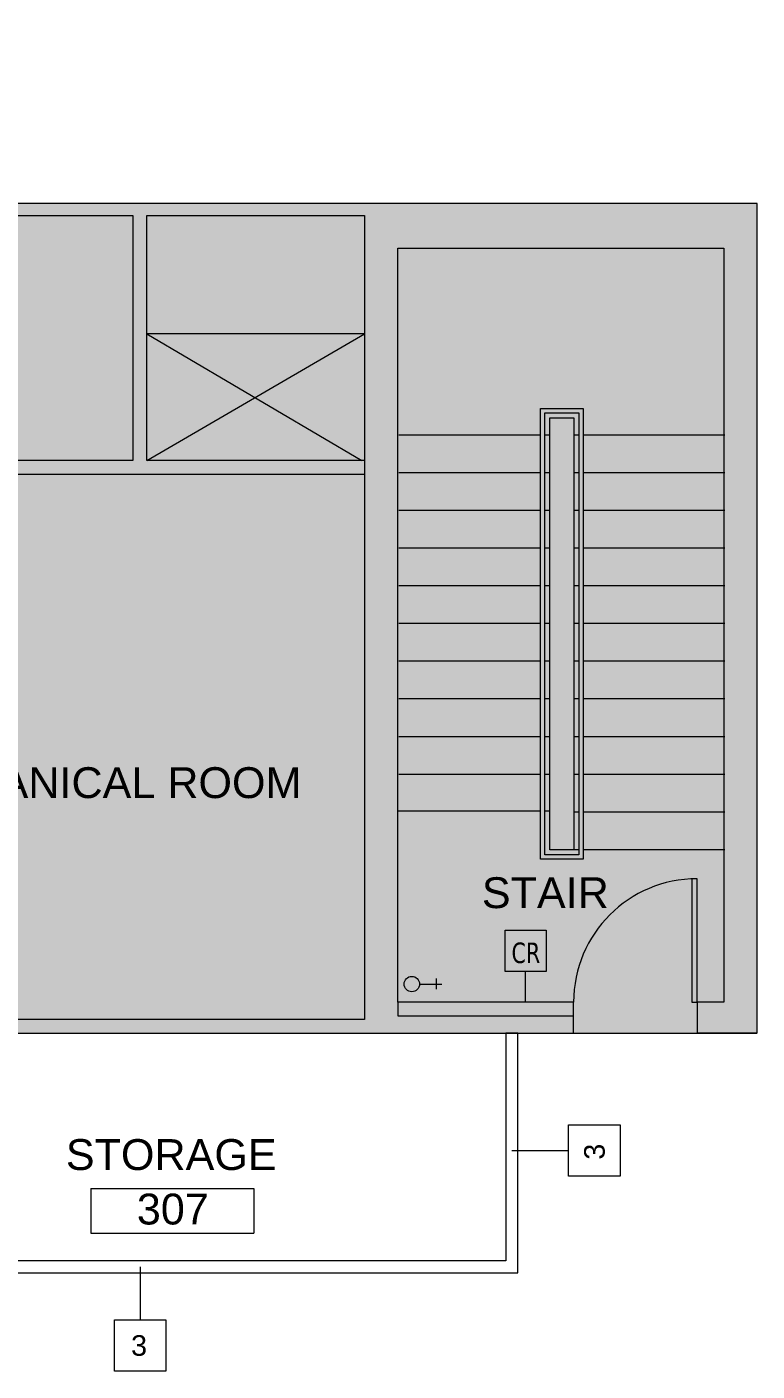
# Model space of a CAD drawing. Header units: inches. Extents: x 41 to 3077, y -701 to 1388.
# Drawn here: x 2500.7 to 2713.6, y -262.4 to 129.8 of the extents above; entities that cross this region are included whole.
import ezdxf

# ---------------------------------------------------------------- set-up
doc = ezdxf.new("R2010")
doc.units = ezdxf.units.IN
doc.header["$MEASUREMENT"] = 0
for name, color, linetype, lineweight in [('3rd Floor Revit Background_dwg', 8, 'Continuous', 9), ('A-ANNO-NOTE', 131, 'Continuous', 9), ('A-AREA-IDEN', 2, 'Continuous', 20), ('A-DETL-GENF', 92, 'Continuous', 9), ('A-DETL-MEDM', 33, 'Continuous', 20), ('A-WALL', 113, 'Continuous', 9), ('A-WALL-IDEN', 211, 'Continuous', 20), ('AWAEX', 7, 'Continuous', 9), ('I-WALL', 2, 'Continuous', 9)]:
    doc.layers.add(name, color=color, linetype=linetype, lineweight=lineweight)
doc.styles.add('Arial', font='arial.ttf', dxfattribs={"height": 9})
doc.styles.add('Arial_4', font='arial.ttf', dxfattribs={"height": 6})
doc.styles.add('Tahoma', font='tahoma.ttf', dxfattribs={"width": 0.85, "height": 6})

# ---------------------------------------------------------------- blocks, each defined once
blk = doc.blocks.new('3rd Floor Revit Background_dwg-1506769-3rd Floor New Construction - Partition Plan')
at = {"layer": 'AWAEX'}
for p, q in [((1352.98, 3.29), (1416.48, 40.29)), ((1467.78, 10.73), (1426.53, 10.73)), ((1470.53, 10.73), (1469.03, 10.73)), ((1479.03, 10.73), (1477.53, 10.73)), ((1521.53, 10.73), (1480.28, 10.73)), ((1467.78, -0.27), (1426.53, -0.27)), ((1470.53, -0.27), (1469.03, -0.27)), ((1479.03, -0.27), (1477.53, -0.27)), ((1521.53, -0.27), (1480.28, -0.27)), ((1467.78, -11.27), (1426.53, -11.27)), ((1470.53, -11.27), (1469.03, -11.27)), ((1479.03, -11.27), (1477.53, -11.27)), ((1521.53, -11.27), (1480.28, -11.27)), ((1467.78, -22.27), (1426.53, -22.27)), ((1470.53, -22.27), (1469.03, -22.27)), ((1479.03, -22.27), (1477.53, -22.27)), ((1521.53, -22.27), (1480.28, -22.27)), ((1467.78, -33.27), (1426.53, -33.27)), ((1470.53, -33.27), (1469.03, -33.27)), ((1479.03, -33.27), (1477.53, -33.27)), ((1521.53, -33.27), (1480.28, -33.27)), ((1467.78, -44.27), (1426.53, -44.27)), ((1470.53, -44.27), (1469.03, -44.27)), ((1479.03, -44.27), (1477.53, -44.27)), ((1521.53, -44.27), (1480.28, -44.27)), ((1467.78, -55.27), (1426.53, -55.27)), ((1470.53, -55.27), (1469.03, -55.27)), ((1479.03, -55.27), (1477.53, -55.27)), ((1521.53, -55.27), (1480.28, -55.27)), ((1467.78, -66.27), (1426.53, -66.27)), ((1470.53, -66.27), (1469.03, -66.27)), ((1479.03, -66.27), (1477.53, -66.27)), ((1521.53, -66.27), (1480.28, -66.27)), ((1467.78, -77.27), (1426.53, -77.27)), ((1470.53, -77.27), (1469.03, -77.27)), ((1479.03, -77.27), (1477.53, -77.27)), ((1521.53, -77.27), (1480.28, -77.27)), ((1467.78, -88.27), (1426.53, -88.27)), ((1470.53, -88.27), (1469.03, -88.27)), ((1479.03, -88.27), (1477.53, -88.27)), ((1521.53, -88.27), (1480.28, -88.27)), ((1426.23, -98.86), (1467.78, -98.86)), ((1469.03, -98.86), (1470.53, -98.86)), ((1479.03, -99.27), (1477.53, -99.27)), ((1521.53, -99.27), (1480.28, -99.27)), ((1479.03, -110.27), (1477.53, -110.27)), ((1521.53, -110.27), (1480.28, -110.27)), ((1437.38, -147.81), (1437.38, -150.88)), ((1432.55, -149.44), (1439.05, -149.44))]:
    blk.add_line(p, q, dxfattribs=at)
at = {"layer": 'AWAEX', "flags": 128}
for points in [[(1426.23, -154.73), (1426.23, 65.29), (1521.23, 65.29), (1521.23, -154.71), (1513.47, -154.71), (1513.47, -163.71), (1530.98, -163.71), (1530.98, 78.29), (1243.48, 78.29), (1243.48, -163.73)], [(1246.98, -163.73), (1251.48, -163.73), (1251.48, -159.73), (1247.48, -159.73), (1247.48, -0.71), (1251.48, -0.71), (1251.48, 3.29), (1247.48, 3.29), (1247.48, 74.79), (1348.98, 74.79), (1348.98, 3.29), (1287.48, 3.29), (1287.48, -0.71), (1416.48, -0.71)], [(1416.48, 3.29), (1352.98, 3.29), (1352.98, 74.79), (1416.48, 74.79), (1416.48, -159.73), (1287.48, -159.73), (1287.48, -163.73), (1457.73, -163.73)], [(1416.48, 40.29), (1352.98, 40.29), (1415.67, 3.29)], [(1461.23, -163.73), (1477.47, -163.73), (1477.47, -158.73)]]:
    blk.add_lwpolyline(points, dxfattribs=at)
for points in [[(1467.78, -113.02), (1467.78, 18.48), (1480.28, 18.48), (1480.28, -113.02)], [(1469.03, -111.77), (1469.03, 17.23), (1479.03, 17.23), (1479.03, -111.77)], [(1477.53, 15.73), (1477.53, -110.27), (1470.53, -110.27), (1470.53, 15.73)], [(1513.47, -154.71), (1513.47, -118.71), (1511.97, -118.71), (1511.97, -154.71)]]:
    blk.add_lwpolyline(points, close=True, dxfattribs=at)
at = {"layer": 'AWAEX'}
blk.add_circle((1430.3, -149.44), 2.25, dxfattribs=at)
blk.add_arc((1513.47, -154.71), 36, 90, 180, dxfattribs=at)
at = {"layer": 'AWAEX', "char_height": 9, "attachment_point": 2, "line_spacing_factor": 0.941778, "style": 'Arial'}
for s, insert, width in [('MECHANICAL ROOM', (1335.58, -86.18), 149.0824), ('STAIR', (1469.22, -118.28), 44.1848)]:
    blk.add_mtext(s, dxfattribs=dict(at, insert=insert, width=width))
blk = doc.blocks.new('FORM Room Tag - Name _ Number-61107-3rd Floor New Construction - Partition Plan')
at = {"layer": 'A-AREA-IDEN'}
for p, q in [((-0.2444, -0.0231), (-0.2444, -0.1589)), ((-0.2444, -0.0231), (0.2515, -0.0231)), ((0.2515, -0.0231), (0.2515, -0.1589)), ((-0.2444, -0.1589), (0.2515, -0.1589))]:
    blk.add_line(p, q, dxfattribs=at)
blk = doc.blocks.new('FORM Wall Tag - Default-61693-3rd Floor New Construction - Partition Plan')
at = {"layer": 'A-WALL-IDEN'}
for p, q in [((-0.078125, 0.078125), (0.078125, 0.078125)), ((-0.078125, -0.078125), (-0.078125, 0.078125)), ((0.078125, 0.078125), (0.078125, -0.078125)), ((0.078125, -0.078125), (-0.078125, -0.078125))]:
    blk.add_line(p, q, dxfattribs=at)

msp = doc.modelspace()

# ---------------------------------------------------------------- hatches: boundary and pattern name
at = {"layer": 'A-DETL-GENF'}
h = msp.add_hatch(color=9, dxfattribs=at)
h.paths.add_polyline_path([(2699.74, -163.73), (2713.64, -163.73), (2713.64, 78.29), (2426.14, 78.29), (2426.14, -163.73), (2660.14, -163.73)], flags=0)
h.paths.add_polyline_path([(1444.85, -163.73), (1447.32, -163.73), (1447.32, -120.86), (1433.82, -120.86), (1433.82, -76.86), (1447.32, -76.86), (1447.32, -18.86), (1433.82, -18.86), (1433.82, 25.14), (1447.32, 25.14), (1447.32, 62.36), (1323.64, 62.36), (1323.64, 94.66), (1298.07, 120.23), (1220.23, 120.23), (1220.23, 18.14), (1183.73, 18.14), (1183.73, -163.73), (1433.82, -163.73)], flags=0)
h.paths.add_polyline_path([(1682.35, -163.73), (1714.32, -163.73), (1714.32, -147.94), (1936.36, -147.94), (1936.36, -163.73), (2049.86, -163.73), (2049.86, 62.36), (1575.82, 62.36), (1575.82, 25.14), (1589.82, 25.14), (1589.82, -20.73), (1575.82, -20.73), (1575.82, -78.73), (1589.82, -78.73), (1589.82, -120.86), (1575.82, -120.86), (1575.82, -163.73), (1678.35, -163.73)], flags=0)
h.paths.add_polyline_path([(791.17, 330.78), (841.01, 330.78), (966.34, 456.11), (853.45, 569.01), (791.17, 569.01), (791.16, 773.5), (677.1, 773.5), (677.1, 330.78), (759.34, 330.78)], flags=0)

# ---------------------------------------------------------------- linework, layer by layer
at = {"layer": 'A-ANNO-NOTE', "lineweight": 20}
for p, q in [((2640.13, -133.74), (2652.13, -133.74)), ((2640.13, -145.74), (2640.13, -133.74)), ((2652.13, -133.74), (2652.13, -145.74)), ((2652.13, -145.74), (2640.13, -145.74)), ((2646.13, -154.73), (2646.13, -145.74))]:
    msp.add_line(p, q, dxfattribs=at)
at = {"layer": 'A-DETL-MEDM'}
for p, q in [((2713.64, 78.29), (2426.14, 78.29)), ((2713.64, -163.71), (2713.64, 78.29)), ((2470.14, -163.73), (2660.1, -163.73)), ((2660.14, -163.73), (2713.64, -163.73))]:
    msp.add_line(p, q, dxfattribs=at)
at = {"layer": 'A-WALL', "color": 250, "lineweight": 20}
for p, q in [((2660.14, -154.73), (2608.89, -154.73)), ((2608.89, -154.73), (2608.89, -158.73)), ((2660.14, -158.73), (2660.14, -154.73)), ((2608.89, -158.73), (2660.14, -158.73))]:
    msp.add_line(p, q, dxfattribs=at)
at = {"layer": 'A-WALL-IDEN'}
for p, q in [((2642.14, -198.02), (2658.69, -198.02)), ((2533.74, -231.98), (2533.74, -247.36))]:
    msp.add_line(p, q, dxfattribs=at)
at = {"layer": 'I-WALL', "color": 250, "lineweight": 20}
for p, q in [((2643.89, -163.73), (2640.39, -163.73)), ((2640.39, -163.73), (2640.39, -230.23)), ((2643.89, -233.73), (2643.89, -163.73)), ((2640.39, -230.23), (2429.64, -230.23)), ((2426.14, -233.73), (2643.89, -233.73))]:
    msp.add_line(p, q, dxfattribs=at)

# ---------------------------------------------------------------- block references
at = {"layer": '3rd Floor Revit Background_dwg', "color": 7}
msp.add_blockref('3rd Floor Revit Background_dwg-1506769-3rd Floor New Construction - Partition Plan', (1182.67, 0), dxfattribs=at)
at = {"layer": 'A-AREA-IDEN', "xscale": 95.99999999999994, "yscale": 95.99999999999994, "zscale": 95.99999999999994}
msp.add_blockref('FORM Room Tag - Name _ Number-61107-3rd Floor New Construction - Partition Plan', (2542.79, -206.86), dxfattribs=at)
at = {"layer": 'A-WALL-IDEN', "xscale": 95.99999999999994, "yscale": 95.99999999999994, "zscale": 95.99999999999994, "rotation": 89.99999999999993}
msp.add_blockref('FORM Wall Tag - Default-61693-3rd Floor New Construction - Partition Plan', (2666.19, -198.02), dxfattribs=at)
at = {"layer": 'A-WALL-IDEN', "xscale": 95.99999999999994, "yscale": 95.99999999999994, "zscale": 95.99999999999994}
msp.add_blockref('FORM Wall Tag - Default-61693-3rd Floor New Construction - Partition Plan', (2533.74, -254.86), dxfattribs=at)

# ---------------------------------------------------------------- texts
at = {"layer": 'A-ANNO-NOTE', "insert": (2642.03, -137.32), "char_height": 6, "width": 10.096, "attachment_point": 1, "style": 'Tahoma'}
msp.add_mtext('CR', dxfattribs=at)
at = {"layer": 'A-AREA-IDEN', "lineweight": 9, "char_height": 9, "attachment_point": 2, "line_spacing_factor": 0.941778, "style": 'Arial'}
for s, insert, width in [('STORAGE', (2542.8, -194.68), 73.3842), ('307', (2543.26, -210.58), 25.1225)]:
    msp.add_mtext(s, dxfattribs=dict(at, insert=insert, width=width))

# ---------------------------------------------------------------- next in the draw order: texts
at = {"layer": 'A-WALL-IDEN', "lineweight": 9, "insert": (2663.21, -198.34), "char_height": 6, "width": 5.5828, "attachment_point": 2, "rotation": 90, "line_spacing_factor": 0.941778, "style": 'Arial_4', "bg_fill": 3, "box_fill_scale": 1.25, "bg_fill_color": 256, "bg_fill_true_color": 13158600, "bg_fill_transparency": 0}
msp.add_mtext('3', dxfattribs=at)
at = {"layer": 'A-WALL-IDEN', "lineweight": 9, "insert": (2533.42, -251.88), "char_height": 6, "width": 5.5828, "attachment_point": 2, "line_spacing_factor": 0.941778, "style": 'Arial_4', "bg_fill": 3, "box_fill_scale": 1.25, "bg_fill_color": 256, "bg_fill_true_color": 13158600, "bg_fill_transparency": 0}
msp.add_mtext('3', dxfattribs=at)

doc.saveas('drawing.dxf')
